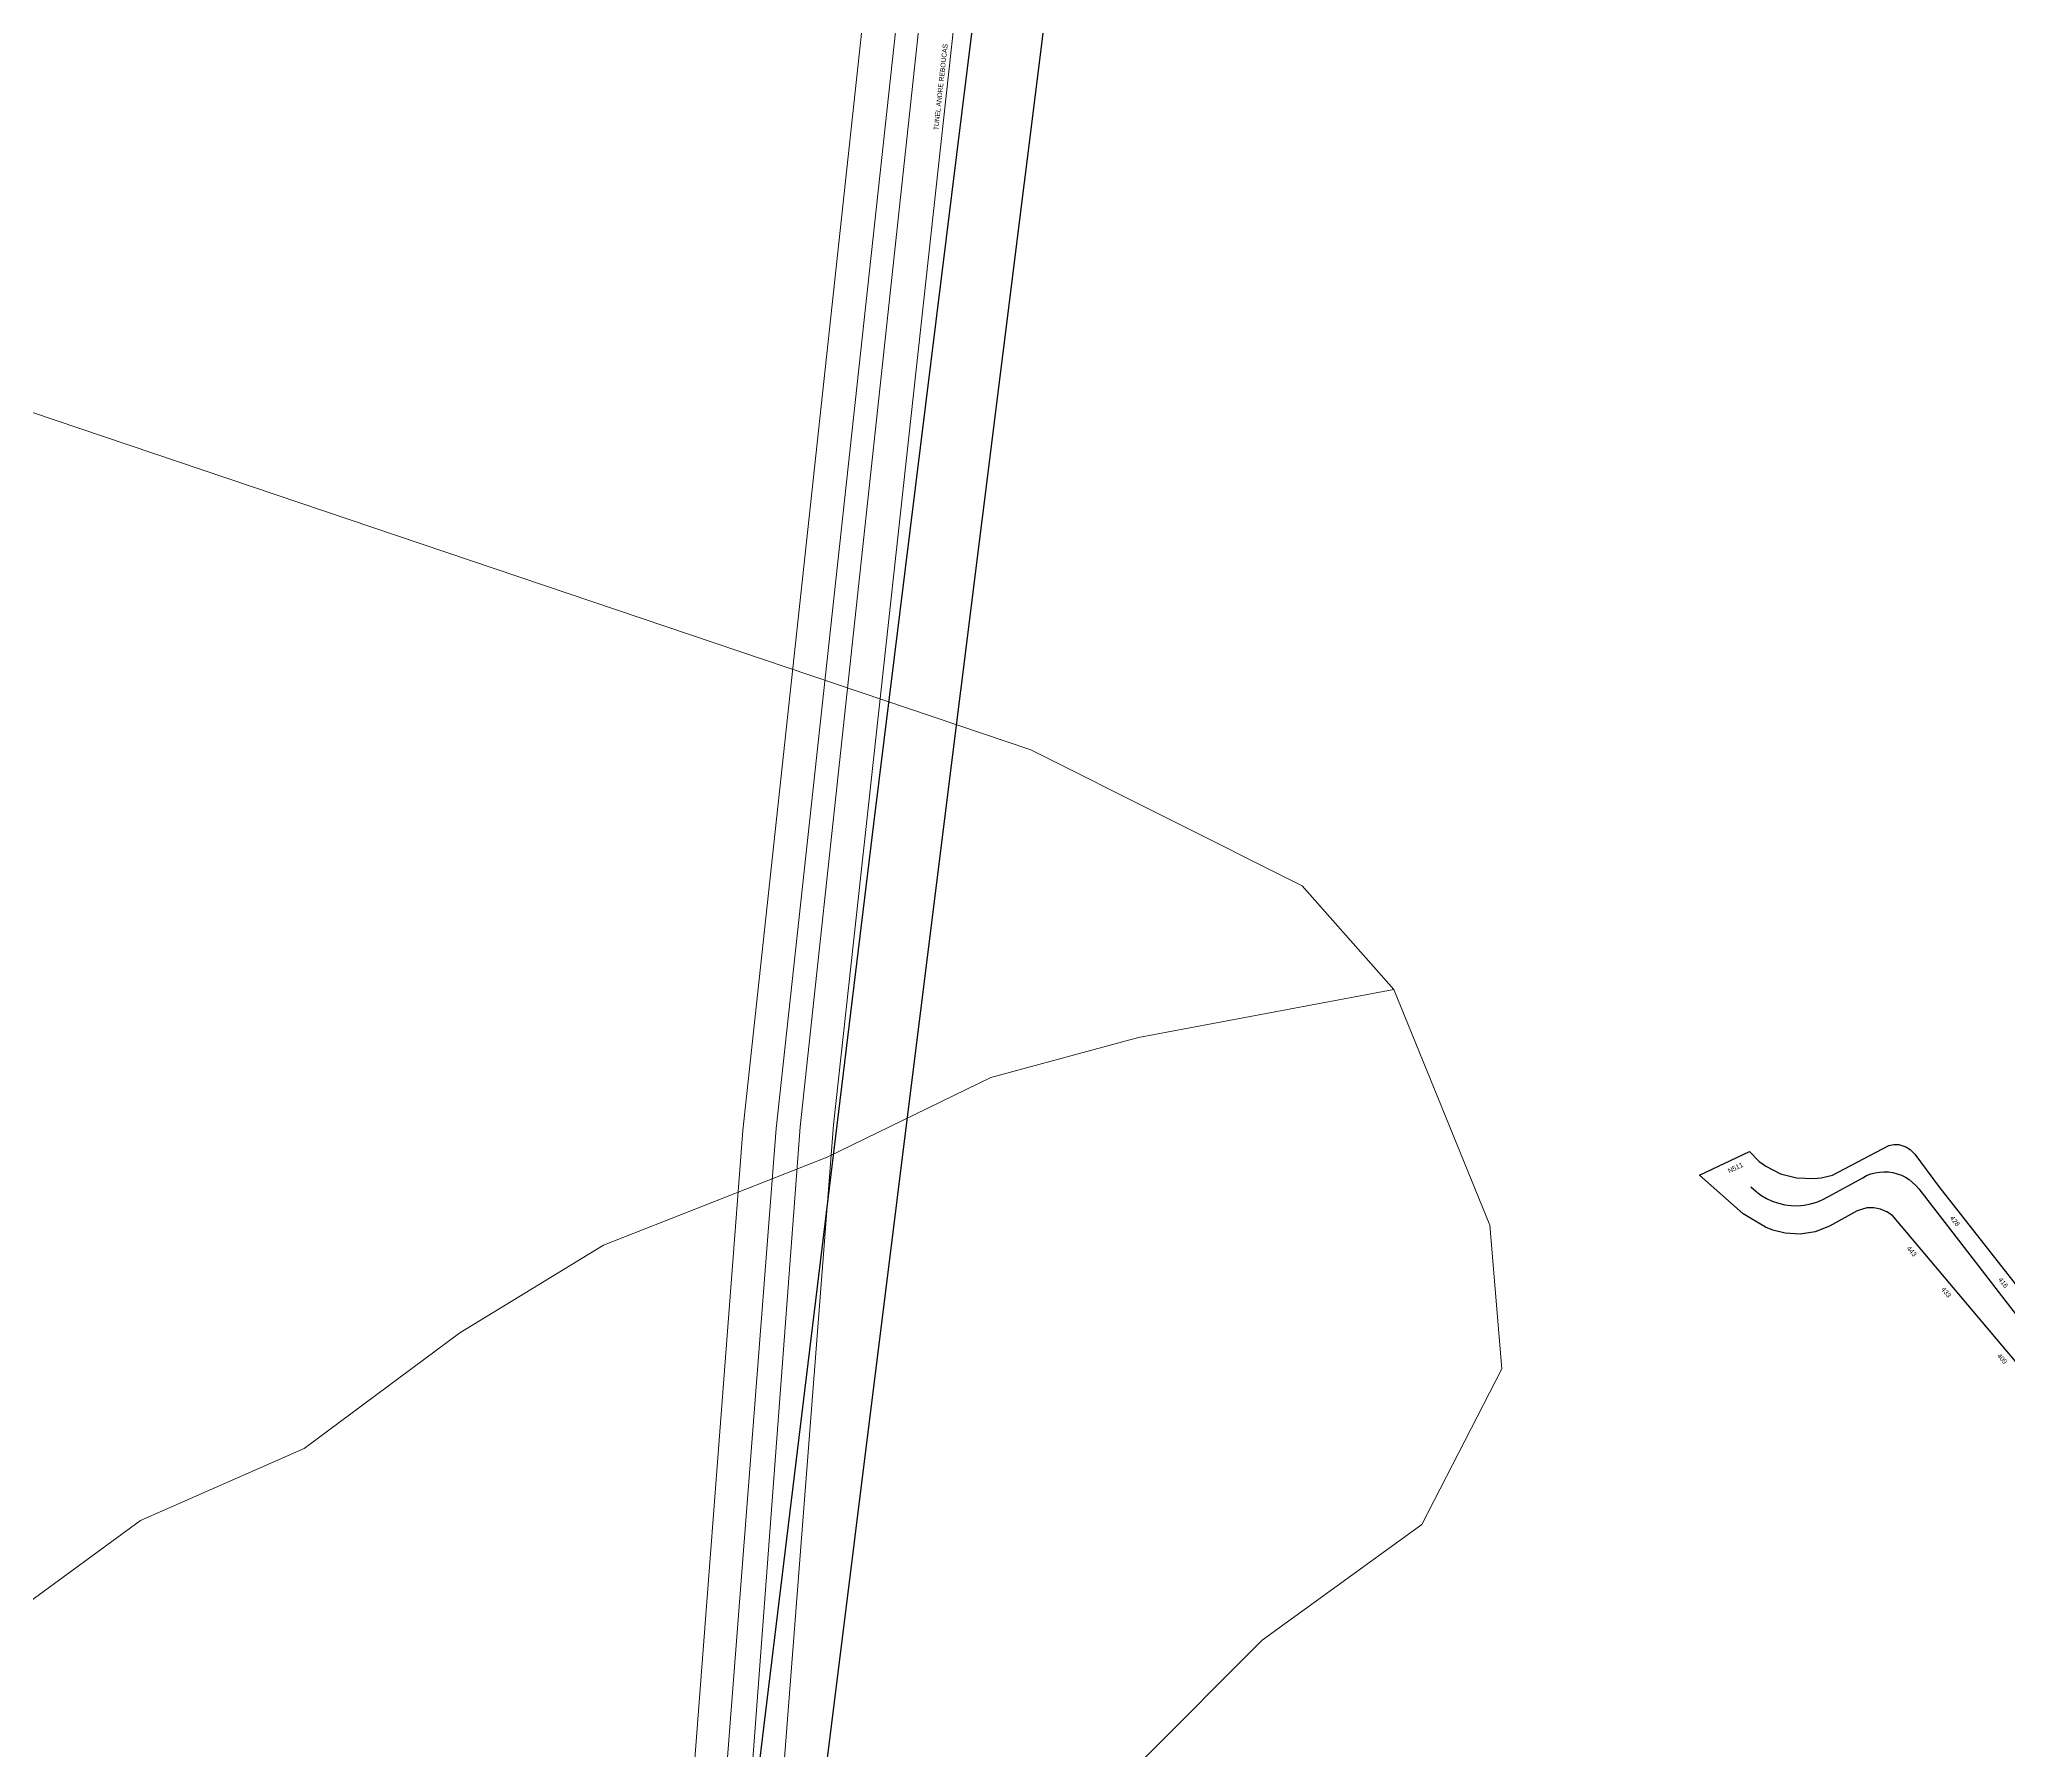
# Model space of a CAD drawing. Header units: millimetres. Extents: x 617751 to 636088, y 68402 to 77988.
# Drawn here: x 627552.3 to 628045.6, y 73111.9 to 73540.6 of the extents above; entities that cross this region are included whole.
import ezdxf

# ---------------------------------------------------------------- set-up
doc = ezdxf.new("R2010")
doc.units = ezdxf.units.MM
doc.header["$LTSCALE"] = 3
doc.header["$MEASUREMENT"] = 0
for name, color, linetype in [('ALINHAMENTO PREDIAL', 120, 'Continuous'), ('BAIRRO', 30, 'Continuous'), ('NOME LOGRADOURO', 252, 'Continuous'), ('NUMERAÇÃO', 7, 'Continuous'), ('OBRA DE ARTE', 190, 'Continuous')]:
    doc.layers.add(name, color=color, linetype=linetype)
doc.styles.get("Standard").update_dxf_attribs({"font": 'arial.ttf'})

msp = doc.modelspace()

# ---------------------------------------------------------------- linework, layer by layer
at = {"layer": 'ALINHAMENTO PREDIAL'}
msp.add_lwpolyline([(628075.83, 73175.7), (628016.54, 73245.94), (628015.13, 73246.92), (628013.56, 73247.59), (628011.87, 73247.91), (628010.16, 73247.88), (628007.7, 73247.17), (628000.78, 73243.28), (627997.21, 73241.91), (627993.44, 73241.32), (627989.62, 73241.53), (627986.58, 73242.3), (627984.7, 73243.05), (627979.14, 73246.39), (627968.19, 73256.03), (627980.75, 73261.99), (627983.15, 73259.5), (627984.83, 73258.29), (627988.53, 73256.44), (627992.53, 73255.4), (627996.65, 73255.21), (627998.71, 73255.44), (628001.5, 73256.11), (628015.63, 73263.53), (628016.86, 73263.76), (628018.11, 73263.72), (628019.91, 73263.18), (628020.98, 73262.52), (628022.13, 73261.35), (628028.08, 73253.31), (628126.18, 73128.3)], dxfattribs=at)
msp.add_lwpolyline([(628075.83, 73175.7), (628016.54, 73245.94), (628015.13, 73246.92), (628013.56, 73247.59), (628011.87, 73247.91), (628010.16, 73247.88), (628007.7, 73247.17), (628000.78, 73243.28), (627997.21, 73241.91), (627993.44, 73241.32), (627989.62, 73241.53), (627986.58, 73242.3), (627984.7, 73243.05), (627979.14, 73246.39), (627968.19, 73256.03), (627980.75, 73261.99), (627983.15, 73259.5), (627984.83, 73258.29), (627988.53, 73256.44), (627992.53, 73255.4), (627996.65, 73255.21), (627998.71, 73255.44), (628001.5, 73256.11), (628015.63, 73263.53), (628016.86, 73263.76), (628018.11, 73263.72), (628019.91, 73263.18), (628020.98, 73262.52), (628022.13, 73261.35), (628028.08, 73253.31), (628126.18, 73128.3)], dxfattribs=at)
msp.add_lwpolyline([(628075.83, 73175.7), (628016.54, 73245.94), (628015.13, 73246.92), (628013.56, 73247.59), (628011.87, 73247.91), (628010.16, 73247.88), (628007.7, 73247.17), (628000.78, 73243.28), (627997.21, 73241.91), (627993.44, 73241.32), (627989.62, 73241.53), (627986.58, 73242.3), (627984.7, 73243.05), (627979.14, 73246.39), (627968.19, 73256.03), (627980.75, 73261.99), (627983.15, 73259.5), (627984.83, 73258.29), (627988.53, 73256.44), (627992.53, 73255.4), (627996.65, 73255.21), (627998.71, 73255.44), (628001.5, 73256.11), (628015.63, 73263.53), (628016.86, 73263.76), (628018.11, 73263.72), (628019.91, 73263.18), (628020.98, 73262.52), (628022.13, 73261.35), (628028.08, 73253.31), (628126.18, 73128.3)], dxfattribs=at)
msp.add_lwpolyline([(628075.83, 73175.7), (628016.54, 73245.94), (628015.13, 73246.92), (628013.56, 73247.59), (628011.87, 73247.91), (628010.16, 73247.88), (628007.7, 73247.17), (628000.78, 73243.28), (627997.21, 73241.91), (627993.44, 73241.32), (627989.62, 73241.53), (627986.58, 73242.3), (627984.7, 73243.05), (627979.14, 73246.39), (627968.19, 73256.03), (627980.75, 73261.99), (627983.15, 73259.5), (627984.83, 73258.29), (627988.53, 73256.44), (627992.53, 73255.4), (627996.65, 73255.21), (627998.71, 73255.44), (628001.5, 73256.11), (628015.63, 73263.53), (628016.86, 73263.76), (628018.11, 73263.72), (628019.91, 73263.18), (628020.98, 73262.52), (628022.13, 73261.35), (628028.08, 73253.31), (628126.18, 73128.3)], dxfattribs=at)
msp.add_lwpolyline([(628075.83, 73175.7), (628016.54, 73245.94), (628015.13, 73246.92), (628013.56, 73247.59), (628011.87, 73247.91), (628010.16, 73247.88), (628007.7, 73247.17), (628000.78, 73243.28), (627997.21, 73241.91), (627993.44, 73241.32), (627989.62, 73241.53), (627986.58, 73242.3), (627984.7, 73243.05), (627979.14, 73246.39), (627968.19, 73256.03), (627980.75, 73261.99), (627983.15, 73259.5), (627984.83, 73258.29), (627988.53, 73256.44), (627992.53, 73255.4), (627996.65, 73255.21), (627998.71, 73255.44), (628001.5, 73256.11), (628015.63, 73263.53), (628016.86, 73263.76), (628018.11, 73263.72), (628019.91, 73263.18), (628020.98, 73262.52), (628022.13, 73261.35), (628028.08, 73253.31), (628126.18, 73128.3)], dxfattribs=at)
msp.add_lwpolyline([(628075.83, 73175.7), (628016.54, 73245.94), (628015.13, 73246.92), (628013.56, 73247.59), (628011.87, 73247.91), (628010.16, 73247.88), (628007.7, 73247.17), (628000.78, 73243.28), (627997.21, 73241.91), (627993.44, 73241.32), (627989.62, 73241.53), (627986.58, 73242.3), (627984.7, 73243.05), (627979.14, 73246.39), (627968.19, 73256.03), (627980.75, 73261.99), (627983.15, 73259.5), (627984.83, 73258.29), (627988.53, 73256.44), (627992.53, 73255.4), (627996.65, 73255.21), (627998.71, 73255.44), (628001.5, 73256.11), (628015.63, 73263.53), (628016.86, 73263.76), (628018.11, 73263.72), (628019.91, 73263.18), (628020.98, 73262.52), (628022.13, 73261.35), (628028.08, 73253.31), (628126.18, 73128.3)], dxfattribs=at)
msp.add_lwpolyline([(628075.83, 73175.7), (628016.54, 73245.94), (628015.13, 73246.92), (628013.56, 73247.59), (628011.87, 73247.91), (628010.16, 73247.88), (628007.7, 73247.17), (628000.78, 73243.28), (627997.21, 73241.91), (627993.44, 73241.32), (627989.62, 73241.53), (627986.58, 73242.3), (627984.7, 73243.05), (627979.14, 73246.39), (627968.19, 73256.03), (627980.75, 73261.99), (627983.15, 73259.5), (627984.83, 73258.29), (627988.53, 73256.44), (627992.53, 73255.4), (627996.65, 73255.21), (627998.71, 73255.44), (628001.5, 73256.11), (628015.63, 73263.53), (628016.86, 73263.76), (628018.11, 73263.72), (628019.91, 73263.18), (628020.98, 73262.52), (628022.13, 73261.35), (628028.08, 73253.31), (628126.18, 73128.3)], dxfattribs=at)
msp.add_lwpolyline([(628075.83, 73175.7), (628016.54, 73245.94), (628015.13, 73246.92), (628013.56, 73247.59), (628011.87, 73247.91), (628010.16, 73247.88), (628007.7, 73247.17), (628000.78, 73243.28), (627997.21, 73241.91), (627993.44, 73241.32), (627989.62, 73241.53), (627986.58, 73242.3), (627984.7, 73243.05), (627979.14, 73246.39), (627968.19, 73256.03), (627980.75, 73261.99), (627983.15, 73259.5), (627984.83, 73258.29), (627988.53, 73256.44), (627992.53, 73255.4), (627996.65, 73255.21), (627998.71, 73255.44), (628001.5, 73256.11), (628015.63, 73263.53), (628016.86, 73263.76), (628018.11, 73263.72), (628019.91, 73263.18), (628020.98, 73262.52), (628022.13, 73261.35), (628028.08, 73253.31), (628126.18, 73128.3)], dxfattribs=at)
at = {"layer": 'BAIRRO', "lineweight": 20}
for points in [[(627202.65, 72980.57), (627266.86, 73010.04), (627311.65, 73027.57), (627352.65, 73037.57), (627395.65, 73051.57), (627435.65, 73075.57), (627485.65, 73102.57), (627536.65, 73139.57), (627577.65, 73169.57), (627618.65, 73187.57), (627657.65, 73216.57), (627693.65, 73238.57), (627749.65, 73260.57), (627790.65, 73280.57), (627827.65, 73290.57), (627891.65, 73302.57), (627868.65, 73328.57), (627800.65, 73362.57), (627513.65, 73459.57), (627166.65, 73540.57)], [(627734.65, 73039.57), (627788.65, 73089.57), (627828.65, 73109.57), (627858.65, 73139.57), (627898.65, 73168.57), (627918.65, 73207.57), (627915.65, 73243.57), (627891.65, 73302.57), (627827.65, 73290.57), (627790.65, 73280.57), (627749.65, 73260.57), (627693.65, 73238.57), (627657.65, 73216.57), (627618.65, 73187.57), (627577.65, 73169.57), (627536.65, 73139.57), (627485.65, 73102.57), (627435.65, 73075.57), (627395.65, 73051.57), (627352.65, 73037.57), (627311.65, 73027.57), (627266.86, 73010.04), (627202.65, 72980.57)]]:
    msp.add_lwpolyline(points, dxfattribs=at)
at = {"layer": 'NOME LOGRADOURO'}
for points in [[(627696.16, 72756.79), (627699.05, 72825.19), (627699.49, 72835.6), (627761.32, 73344.09), (627812.15, 73753.51), (627849.3, 74048.87), (627940.99, 74759.47), (627936.65, 74803.39), (627932.32, 74825.76), (627931.18, 74831.77), (627929.05, 74840.86), (627926.16, 74850.12), (627919.86, 74868.9), (627917.64, 74874.45), (627915.65, 74878.73), (627907.25, 74894.33), (627899.52, 74908.45), (627889, 74923.88), (627876.59, 74939.77), (627837.54, 74976.69), (627809.6, 74995.54), (627686.48, 75068.73), (627293.15, 75299.98), (627224.29, 75363.01)], [(627696.16, 72756.79), (627699.05, 72825.19), (627699.49, 72835.6), (627761.32, 73344.09), (627812.15, 73753.51), (627849.3, 74048.87), (627940.99, 74759.47), (627936.65, 74803.39), (627932.32, 74825.76), (627931.18, 74831.77), (627929.05, 74840.86), (627926.16, 74850.12), (627919.86, 74868.9), (627917.64, 74874.45), (627915.65, 74878.73), (627907.25, 74894.33), (627899.52, 74908.45), (627889, 74923.88), (627876.59, 74939.77), (627837.54, 74976.69), (627809.6, 74995.54), (627686.48, 75068.73), (627293.15, 75299.98), (627224.29, 75363.01)], [(627696.16, 72756.79), (627699.05, 72825.19), (627699.49, 72835.6), (627761.32, 73344.09), (627812.15, 73753.51), (627849.3, 74048.87), (627940.99, 74759.47), (627936.65, 74803.39), (627932.32, 74825.76), (627931.18, 74831.77), (627929.05, 74840.86), (627926.16, 74850.12), (627919.86, 74868.9), (627917.64, 74874.45), (627915.65, 74878.73), (627907.25, 74894.33), (627899.52, 74908.45), (627889, 74923.88), (627876.59, 74939.77), (627837.54, 74976.69), (627809.6, 74995.54), (627686.48, 75068.73), (627293.15, 75299.98), (627224.29, 75363.01)], [(627696.16, 72756.79), (627699.05, 72825.19), (627699.49, 72835.6), (627761.32, 73344.09), (627812.15, 73753.51), (627849.3, 74048.87), (627940.99, 74759.47), (627936.65, 74803.39), (627932.32, 74825.76), (627931.18, 74831.77), (627929.05, 74840.86), (627926.16, 74850.12), (627919.86, 74868.9), (627917.64, 74874.45), (627915.65, 74878.73), (627907.25, 74894.33), (627899.52, 74908.45), (627889, 74923.88), (627876.59, 74939.77), (627837.54, 74976.69), (627809.6, 74995.54), (627686.48, 75068.73), (627293.15, 75299.98), (627224.29, 75363.01)], [(627696.16, 72756.79), (627699.05, 72825.19), (627699.49, 72835.6), (627761.32, 73344.09), (627812.15, 73753.51), (627849.3, 74048.87), (627940.99, 74759.47), (627936.65, 74803.39), (627932.32, 74825.76), (627931.18, 74831.77), (627929.05, 74840.86), (627926.16, 74850.12), (627919.86, 74868.9), (627917.64, 74874.45), (627915.65, 74878.73), (627907.25, 74894.33), (627899.52, 74908.45), (627889, 74923.88), (627876.59, 74939.77), (627837.54, 74976.69), (627809.6, 74995.54), (627686.48, 75068.73), (627293.15, 75299.98), (627224.29, 75363.01)], [(627712.42, 72756.79), (627714.27, 72825.91), (627777.79, 73334.73), (627831.06, 73760.17), (627866.82, 74050.67), (627957.44, 74759.79), (627949.57, 74805.58), (627943.39, 74827.83), (627941, 74838.16), (627937.18, 74850.18), (627929.87, 74870.36), (627928.26, 74874.62), (627926.9, 74878.21), (627921.4, 74894.22), (627915.42, 74907.24), (627909.77, 74918.74), (627901.8, 74933.4), (627888.2, 74954.89), (627865.09, 74976.55), (627829.59, 75006.03), (627702.99, 75081.44)], [(627712.42, 72756.79), (627714.27, 72825.91), (627777.79, 73334.73), (627831.06, 73760.17), (627866.82, 74050.67), (627957.44, 74759.79), (627949.57, 74805.58), (627943.39, 74827.83), (627941, 74838.16), (627937.18, 74850.18), (627929.87, 74870.36), (627928.26, 74874.62), (627926.9, 74878.21), (627921.4, 74894.22), (627915.42, 74907.24), (627909.77, 74918.74), (627901.8, 74933.4), (627888.2, 74954.89), (627865.09, 74976.55), (627829.59, 75006.03), (627702.99, 75081.44)], [(627712.42, 72756.79), (627714.27, 72825.91), (627777.79, 73334.73), (627831.06, 73760.17), (627866.82, 74050.67), (627957.44, 74759.79), (627949.57, 74805.58), (627943.39, 74827.83), (627941, 74838.16), (627937.18, 74850.18), (627929.87, 74870.36), (627928.26, 74874.62), (627926.9, 74878.21), (627921.4, 74894.22), (627915.42, 74907.24), (627909.77, 74918.74), (627901.8, 74933.4), (627888.2, 74954.89), (627865.09, 74976.55), (627829.59, 75006.03), (627702.99, 75081.44)], [(627712.42, 72756.79), (627714.27, 72825.91), (627777.79, 73334.73), (627831.06, 73760.17), (627866.82, 74050.67), (627957.44, 74759.79), (627949.57, 74805.58), (627943.39, 74827.83), (627941, 74838.16), (627937.18, 74850.18), (627929.87, 74870.36), (627928.26, 74874.62), (627926.9, 74878.21), (627921.4, 74894.22), (627915.42, 74907.24), (627909.77, 74918.74), (627901.8, 74933.4), (627888.2, 74954.89), (627865.09, 74976.55), (627829.59, 75006.03), (627702.99, 75081.44)], [(627712.42, 72756.79), (627714.27, 72825.91), (627777.79, 73334.73), (627831.06, 73760.17), (627866.82, 74050.67), (627957.44, 74759.79), (627949.57, 74805.58), (627943.39, 74827.83), (627941, 74838.16), (627937.18, 74850.18), (627929.87, 74870.36), (627928.26, 74874.62), (627926.9, 74878.21), (627921.4, 74894.22), (627915.42, 74907.24), (627909.77, 74918.74), (627901.8, 74933.4), (627888.2, 74954.89), (627865.09, 74976.55), (627829.59, 75006.03), (627702.99, 75081.44)], [(627981.08, 73253.18), (627982.27, 73252.07), (627983.56, 73251.08), (627984.96, 73250.24), (627986.43, 73249.55), (627987.97, 73249.02), (627989.55, 73248.65), (627991.17, 73248.45), (627992.79, 73248.41), (627994.42, 73248.55), (627996.01, 73248.86), (627997.57, 73249.33), (627999.07, 73249.96), (628000.5, 73250.75), (628009.08, 73255.44), (628010.07, 73255.96), (628011.11, 73256.37), (628012.19, 73256.67), (628013.29, 73256.86), (628014.41, 73256.93), (628015.53, 73256.88), (628016.64, 73256.72), (628017.72, 73256.44), (628018.77, 73256.05), (628019.77, 73255.55), (628020.72, 73254.95), (628021.59, 73254.26), (628022.39, 73253.47), (628023.11, 73252.61), (628125.55, 73120.14)], [(627981.08, 73253.18), (627982.27, 73252.07), (627983.56, 73251.08), (627984.96, 73250.24), (627986.43, 73249.55), (627987.97, 73249.02), (627989.55, 73248.65), (627991.17, 73248.45), (627992.79, 73248.41), (627994.42, 73248.55), (627996.01, 73248.86), (627997.57, 73249.33), (627999.07, 73249.96), (628000.5, 73250.75), (628009.08, 73255.44), (628010.07, 73255.96), (628011.11, 73256.37), (628012.19, 73256.67), (628013.29, 73256.86), (628014.41, 73256.93), (628015.53, 73256.88), (628016.64, 73256.72), (628017.72, 73256.44), (628018.77, 73256.05), (628019.77, 73255.55), (628020.72, 73254.95), (628021.59, 73254.26), (628022.39, 73253.47), (628023.11, 73252.61), (628125.55, 73120.14)]]:
    msp.add_lwpolyline(points, dxfattribs=at)
at = {"layer": 'OBRA DE ARTE', "lineweight": 20}
for points in [[(627712.57, 72769.13), (627705.44, 72768.64), (627742.88, 73268.21), (627796.66, 73766.28), (627866.7, 74262.33), (627952.94, 74755.82), (627962.08, 74756.32), (627876.05, 74262.75), (627805.75, 73766.69), (627751.24, 73268.65), (627712.57, 72769.13)], [(627698.23, 72768.19), (627690.33, 72767.67), (627728.53, 73267.22), (627782.39, 73765.32), (627851.88, 74261.48), (627936.91, 74755.22), (627946.05, 74755.72), (627860.83, 74261.98), (627791.08, 73765.83), (627736.86, 73267.73), (627698.23, 72768.19)]]:
    msp.add_lwpolyline(points, dxfattribs=at)

# ---------------------------------------------------------------- texts
at = {"layer": 'NUMERAÇÃO'}
for s, rotation, p in [('N511', 25.4317, (627975.65, 73256.53)), ('N511', 25.4317, (627975.65, 73256.53)), ('428', 308.0901, (628030.85, 73245.33)), ('428', 308.0901, (628030.85, 73245.33)), ('443', 310.0912, (628020.01, 73237.68)), ('443', 310.0912, (628020.01, 73237.68)), ('433', 310.0912, (628028.65, 73227.42)), ('433', 310.0912, (628028.65, 73227.42)), ('416', 308.0901, (628042.97, 73229.88)), ('416', 308.0901, (628042.97, 73229.88)), ('409', 310.0912, (628042.67, 73210.78)), ('409', 310.0912, (628042.67, 73210.78))]:
    msp.add_text(s, height=1.2, rotation=rotation, dxfattribs=at).set_placement(p)
at = {"layer": 'OBRA DE ARTE'}
msp.add_text('TUNEL ANDRE REBOUCAS', height=1.2, rotation=83.7535, dxfattribs=at).set_placement((627777.5, 73517.78))

doc.saveas('drawing.dxf')
